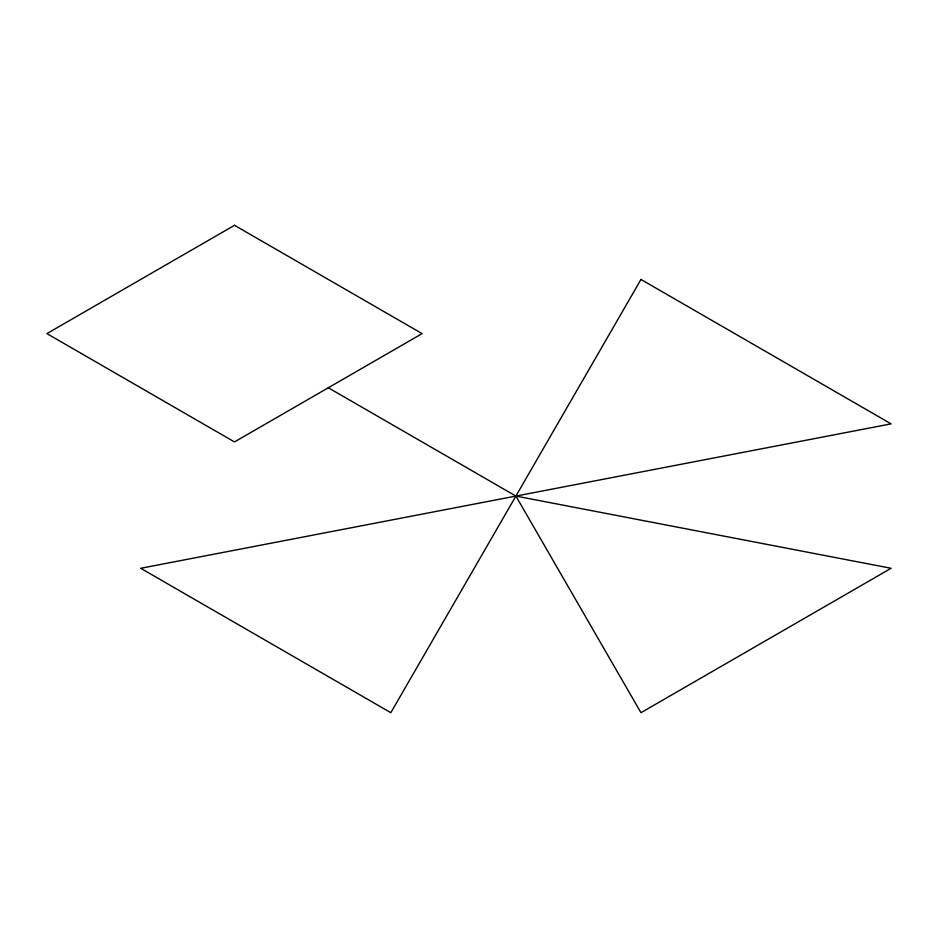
<?xml version="1.0" encoding="UTF-8"?>
<svg xmlns="http://www.w3.org/2000/svg" width="938" height="938" viewBox="0 0 938 938"><rect width="100%" height="100%" fill="white"/><g stroke="black" fill="none" stroke-linecap="round" stroke-linejoin="round"><path stroke-width="1.41" d="M515.9 496.073L891.1 568.287L640.971 712.692L515.9 496.073L328.3 387.769M640.971 279.454L390.829 712.692L140.7 568.287L891.1 423.87L640.971 279.454M234.5 225.308L46.9 333.611L234.5 441.927L422.1 333.611L234.5 225.308"/></g></svg>
